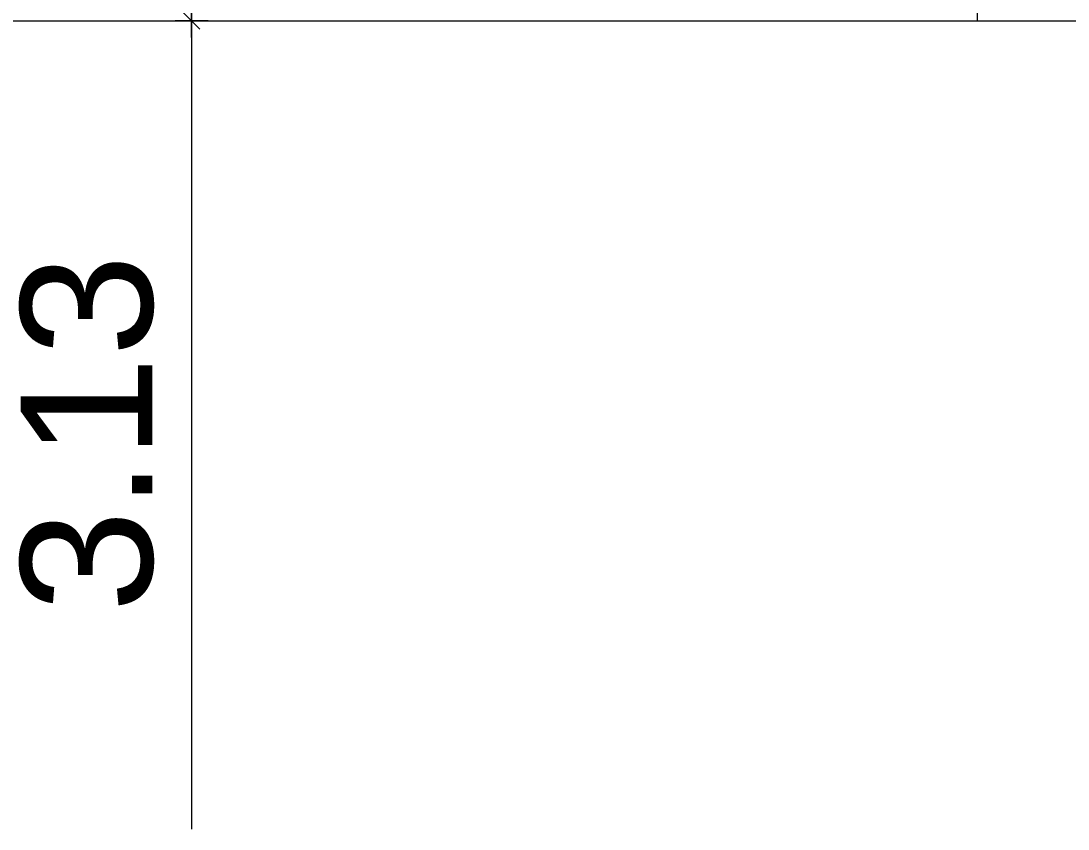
# Model space of a CAD drawing. Header units: metres. Extents: x 5 to 242, y -3 to 162.
# Drawn here: x 162.656 to 166.628, y 104.148 to 107.214 of the extents above; entities that cross this region are included whole.
import ezdxf

# ---------------------------------------------------------------- set-up
doc = ezdxf.new("R2010")
doc.units = ezdxf.units.M
doc.layers.add('1053_ARQ_BASE_MATADOURO_2_dwg', color=7, linetype='Continuous', lineweight=5, true_color=0x767676)
doc.layers.add('1053_ARQ_BASE_MATADOURO_dwg', color=7, linetype='Continuous', lineweight=5, true_color=0x767676)
doc.layers.add('A-COTAS', color=7, linetype='Continuous', lineweight=9)
doc.layers.add('A-PISO', color=7, linetype='Continuous', lineweight=5)
doc.styles.add('Arial', font='arial.ttf', dxfattribs={"height": 0.5})

# ---------------------------------------------------------------- blocks, each defined once
blk = doc.blocks.new('1053_ARQ_BASE_MATADOURO_dwg_PU-Tick-4039619-TÉRREO 1_20')
at = {"layer": 'A-COTAS', "color": 253, "true_color": 0xaaaaaa}
for p, q in [((0, -1), (0, 1)), ((1, 0), (-1, 0)), ((-0.5, -0.5), (0.5, 0.5))]:
    blk.add_line(p, q, dxfattribs=at)
blk = doc.blocks.new('1053_ARQ_BASE_MATADOURO_dwg_arq geral tgov-4039641-TÉRREO 1_20')
at = {"layer": 'A-COTAS', "color": 253, "true_color": 0xaaaaaa}
blk.add_line((6.6946, 23.9657), (6.6946, 20.9622), dxfattribs=at)
for xscale, yscale, zscale, rotation in [(0.0625, 0.0625, 0.0625, 269.9999999999996), (0.06250000000000001, 0.06250000000000001, 0.06250000000000001, 89.99999999999962)]:
    blk.add_blockref('1053_ARQ_BASE_MATADOURO_dwg_PU-Tick-4039619-TÉRREO 1_20', (6.6946, 24.0282), dxfattribs=dict(xscale=xscale, yscale=yscale, zscale=zscale, rotation=rotation))
at = {"layer": 'A-COTAS', "insert": (6.0457, 22.4639), "char_height": 0.5, "width": 1.628048, "attachment_point": 2, "rotation": 90, "line_spacing_factor": 0.941778, "style": 'Arial'}
blk.add_mtext('3.13', dxfattribs=at)
blk = doc.blocks.new('1053_ARQ_BASE_MATADOURO_dwg-3625622-TÉRREO 1_20')
blk.add_blockref('1053_ARQ_BASE_MATADOURO_dwg_arq geral tgov-4039641-TÉRREO 1_20', (130.2098, 83.186))
blk = doc.blocks.new('1053_ARQ_BASE_MATADOURO_2_dwg-3637054-TÉRREO 1_20')
at = {"layer": 'A-PISO', "color": 253, "true_color": 0xaaaaaa}
blk.add_line((139.8841, 74.2782), (139.8841, 74.0282), dxfattribs=at)
at = {"layer": 'A-PISO', "color": 253, "true_color": 0xaaaaaa, "flags": 128}
blk.add_lwpolyline([(127.1431, 71.0282), (127.1431, 74.0282), (139.8841, 74.0282), (142.9558, 74.0282)], dxfattribs=at)

msp = doc.modelspace()

# ---------------------------------------------------------------- block references
at = {"layer": '1053_ARQ_BASE_MATADOURO_2_dwg', "color": 253, "true_color": 0xaaaaaa}
msp.add_blockref('1053_ARQ_BASE_MATADOURO_2_dwg-3637054-TÉRREO 1_20', (26.3988, 33.186), dxfattribs=at)
at = {"layer": '1053_ARQ_BASE_MATADOURO_dwg', "color": 253, "true_color": 0xaaaaaa}
msp.add_blockref('1053_ARQ_BASE_MATADOURO_dwg-3625622-TÉRREO 1_20', (26.3988, 0), dxfattribs=at)

doc.saveas('drawing.dxf')
